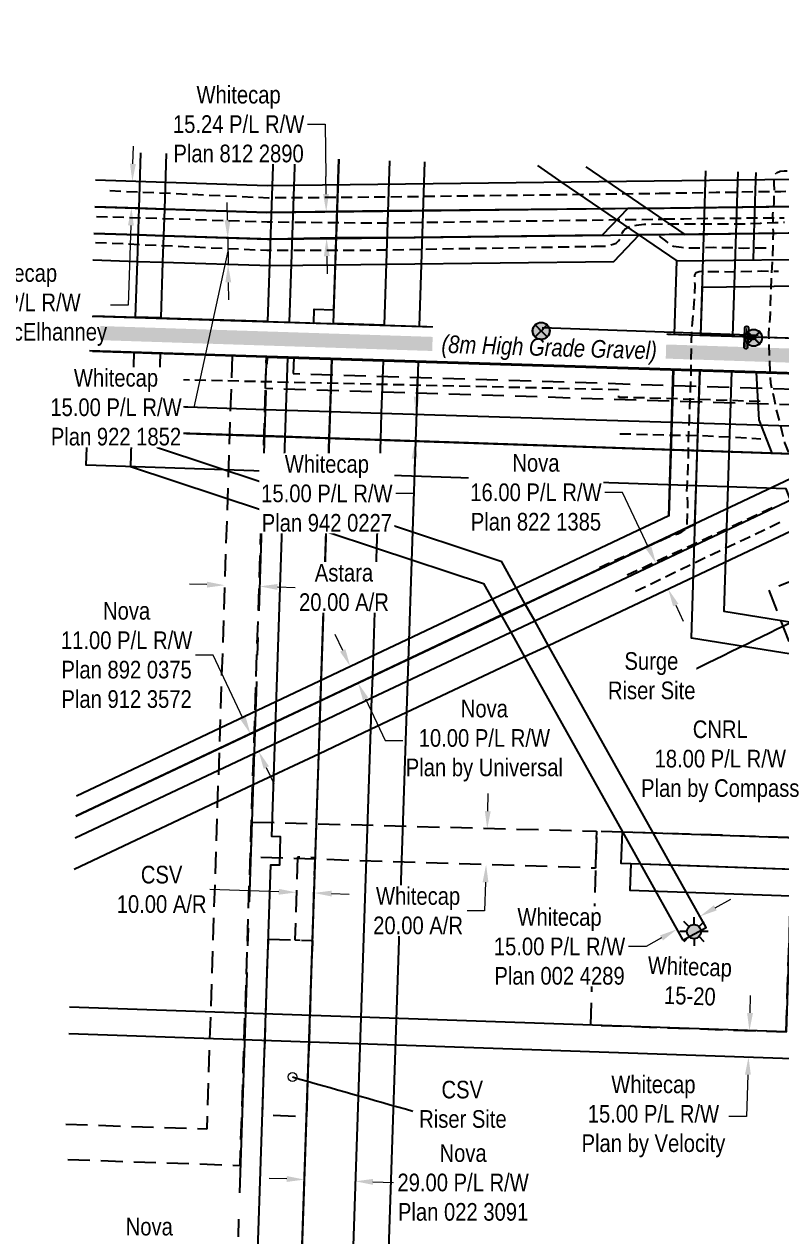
# Model space of a CAD drawing. Extents: x 348563 to 356787, y 6145683 to 6156014.
# Drawn here: x 351012 to 351441, y 6154625 to 6155312 of the extents above; entities that cross this region are included whole.
import ezdxf

# ---------------------------------------------------------------- set-up
doc = ezdxf.new("R2010")
doc.units = 0
doc.header["$LTSCALE"] = 5
doc.header["$PDMODE"] = 34
doc.header["$PDSIZE"] = 0.03
for name, pattern in [('foc-ACCESSROAD', [3.75, 2.5, -1.25]), ('foc-FLOWLINE', [3.75, 2.5, -1.25]), ('foc-QUARTERLINE', [33, 25, -3, 2, -3]), ('POWERLINE5', [7.8, 2.4, -0.6, 0.6, -0.6, 0.6, -0.6, 2.4]), ('UG_PIPE', [1.875, 1.25, -0.625])]:
    doc.linetypes.add(name, pattern=pattern)
doc.layers.get('Defpoints').update_dxf_attribs({"color": 9})
for name, color, linetype in [('AS-FENCE', 48, 'foc-FENCE'), ('AS-PIPE-UG', 44, 'UG_PIPE'), ('AS-POWER', 104, 'foc-POWER'), ('AS-POWER-EXISTING', 72, 'POWERLINE5'), ('AS-ROADS', 254, 'Continuous'), ('AS-SYMBOL', 7, 'Continuous'), ('AS-TELEPHONE', 224, 'foc-TEL'), ('C-RW', 13, 'Continuous'), ('F-AR', 190, 'foc-ACCESSROAD'), ('F-EZE', 190, 'foc-FLOWLINE'), ('F-RW', 190, 'Continuous'), ('F-WS', 190, 'foc-ACCESSROAD'), ('F-WS-S', 8, 'Continuous'), ('L-QSEC', 8, 'foc-QUARTERLINE'), ('L-SEC', 7, 'Continuous')]:
    doc.layers.add(name, color=color, linetype=linetype)
for name, color, linetype, lineweight in [('C-RW-T', 13, 'Continuous', 9), ('F-AR-T', 190, 'Continuous', 9), ('F-RW-T', 190, 'Continuous', 9), ('F-RW-T2', 190, 'Continuous', 9), ('F-WS-T', 190, 'Continuous', 9), ('T-TEXT', 48, 'Continuous', 18)]:
    doc.layers.add(name, color=color, linetype=linetype, lineweight=lineweight)
doc.styles.add('175L', font='ARIALN.TTF', dxfattribs={"height": 20})
doc.styles.add('80CG', font='ARIALN.TTF', dxfattribs={"height": 10})
doc.styles.add('80L', font='ARIALN.TTF', dxfattribs={"height": 10})
doc.styles.add('80LS', font='ARIALNI.TTF', dxfattribs={"height": 10})
doc.styles.add('foc-LtypeFont', font='ARIALN.TTF', dxfattribs={"height": 7.35})
doc.linetypes.add('foc-FENCE', pattern='A,10,-1,["X",foc-LtypeFont,S=0.2,R=0,X=-0.625,Y=-0.75],-1.24', length=12.24)
doc.linetypes.add('foc-POWER', pattern='A,6,-1,["P",foc-LtypeFont,S=0.2,R=0,X=-0.625,Y=-0.75],-1.24,4', length=12.24)
doc.linetypes.add('foc-POWER-NOLINE', pattern='A,0,-4,["P",foc-LtypeFont,S=0.2,R=0,X=-0.625,Y=-0.75],-8.24', length=12.24)
doc.linetypes.add('foc-TEL', pattern='A,2,-1,["T",foc-LtypeFont,S=0.2,R=0,X=-0.425,Y=-0.75],-1.24,8', length=12.24)
doc.linetypes.add('foc-TEL-NOLINE', pattern='A,0,-2,["T",foc-LtypeFont,S=0.2,R=0,X=-0.425,Y=-0.75],-10.24', length=12.24)
doc.dimstyles.new('Compass 5 000', dxfattribs={"dimscale": 5, "dimtxt": 9, "dimasz": 2, "dimexe": 0.2, "dimexo": 0.0625, "dimgap": 0.5, "dimtad": 0, "dimtih": 1, "dimtoh": 1, "dimzin": 0, "dimdsep": 46, "dimtxsty": '80CG', "dimcen": 0.1, "dimse1": 1, "dimse2": 1, "dimclrd": 256, "dimclrt": 256, "dimaunit": 1, "dimadec": 4, "dimazin": 0, "dimtfac": 0.06, "dimtofl": 0, "dimtmove": 0, "dimatfit": 1, "dimfxl": 0.2, "dimtolj": 1, "dimtzin": 0, "dimlwd": -1, "dimarcsym": 0})

# ---------------------------------------------------------------- blocks, each defined once
blk = doc.blocks.new('*D373')
at = {"layer": 'Defpoints', "color": 0, "transparency": 16777216}
for p in [(351199.42, 6154655.91), (351159.17, 6154319.86), (351188.06, 6154318.88)]:
    blk.add_point(p, dxfattribs=at)
at = {"layer": 'F-RW-T', "transparency": 16777216}
for p, q in [((351160.53, 6154657.22), (351150.53, 6154657.56)), ((351209.41, 6154655.57), (351221.01, 6154655.18))]:
    blk.add_line(p, q, dxfattribs=at)
for points in [[(351160.58, 6154658.88), (351160.47, 6154655.55), (351170.52, 6154656.88)], [(351209.47, 6154657.24), (351209.35, 6154653.91), (351199.42, 6154655.91)]]:
    blk.add_solid(points, dxfattribs=at)
at = {"layer": 'F-RW-T', "transparency": 16777216, "insert": (351260.55, 6154655.18), "char_height": 10, "attachment_point": 5, "style": '80CG'}
blk.add_mtext('\\A1;Nova\\P29.00 P/L R/W\\PPlan 022 3091', dxfattribs=at)
blk = doc.blocks.new('*D376')
at = {"layer": 'Defpoints', "color": 0, "transparency": 16777216}
for p in [(351175.98, 6154819.34), (351165.62, 6154808.45), (351175.61, 6154808.12)]:
    blk.add_point(p, dxfattribs=at)
at = {"layer": 'F-AR-T', "transparency": 16777216}
for p, q in [((351156, 6154820.01), (351116.84, 6154821.33)), ((351185.98, 6154819.01), (351195.97, 6154818.67))]:
    blk.add_line(p, q, dxfattribs=at)
for points in [[(351156.06, 6154821.68), (351155.94, 6154818.35), (351165.99, 6154819.68)], [(351186.03, 6154820.67), (351185.92, 6154817.34), (351175.98, 6154819.34)]]:
    blk.add_solid(points, dxfattribs=at)
at = {"layer": 'F-AR-T', "transparency": 16777216, "insert": (351089.55, 6154821.33), "char_height": 10, "attachment_point": 5, "style": '80CG'}
blk.add_mtext('\\A1;CSV\\P10.00 A/R', dxfattribs=at)
blk = doc.blocks.new('*D384')
at = {"layer": 'Defpoints', "color": 0, "transparency": 16777216}
for p in [(351354.8, 6154877.67), (351341.73, 6154870.36), (351381.78, 6154798.75)]:
    blk.add_point(p, dxfattribs=at)
at = {"layer": 'F-RW-T', "transparency": 16777216}
for p, q in [((351403.57, 6154810.94), (351412.3, 6154815.82)), ((351373.05, 6154793.87), (351364.32, 6154788.99)), ((351364.32, 6154788.99), (351354.32, 6154788.99))]:
    blk.add_line(p, q, dxfattribs=at)
for points in [[(351402.76, 6154812.39), (351404.38, 6154809.48), (351394.84, 6154806.06)], [(351372.24, 6154795.32), (351373.86, 6154792.41), (351381.78, 6154798.75)]]:
    blk.add_solid(points, dxfattribs=at)
at = {"layer": 'F-RW-T', "transparency": 16777216, "insert": (351315.24, 6154788.99), "char_height": 10, "attachment_point": 5, "style": '80CG', "bg_fill": 3, "box_fill_scale": 1.1, "bg_fill_color": 256, "bg_fill_true_color": 13158600, "bg_fill_transparency": 0}
blk.add_mtext('\\A1;Whitecap\\P15.00 P/L R/W\\PPlan 002 4289', dxfattribs=at)
blk = doc.blocks.new('*D385')
at = {"layer": 'Defpoints', "color": 0, "transparency": 16777216}
for p in [(351376.87, 6154991.56), (351328.11, 6154986.25), (351334.97, 6154971.76)]:
    blk.add_point(p, dxfattribs=at)
at = {"layer": 'F-RW-T', "transparency": 16777216}
for p, q in [((351350.94, 6155046.4), (351340.94, 6155046.4)), ((351365.74, 6155015.1), (351350.94, 6155046.4)), ((351381.14, 6154982.52), (351385.41, 6154973.48))]:
    blk.add_line(p, q, dxfattribs=at)
for points in [[(351367.25, 6155015.81), (351364.23, 6155014.39), (351370.01, 6155006.06)], [(351382.65, 6154983.24), (351379.63, 6154981.81), (351376.87, 6154991.56)]]:
    blk.add_solid(points, dxfattribs=at)
at = {"layer": 'F-RW-T', "transparency": 16777216, "insert": (351301.86, 6155046.4), "char_height": 10, "attachment_point": 5, "style": '80CG', "bg_fill": 3, "box_fill_scale": 1.1, "bg_fill_color": 256, "bg_fill_true_color": 13158600, "bg_fill_transparency": 0}
blk.add_mtext('\\A1;Nova\\P16.00 P/L R/W\\PPlan 822 1385', dxfattribs=at)
blk = doc.blocks.new('*D386')
at = {"layer": 'Defpoints', "color": 0, "transparency": 16777216}
for p in [(351357.68, 6155012.32), (351362.35, 6155002.44), (351144.65, 6154899.51)]:
    blk.add_point(p, dxfattribs=at)
at = {"layer": 'F-RW-T', "transparency": 16777216}
for p, q in [((351118.78, 6154954.21), (351108.78, 6154954.21)), ((351135.7, 6154918.43), (351118.78, 6154954.21)), ((351148.92, 6154890.47), (351153.2, 6154881.43))]:
    blk.add_line(p, q, dxfattribs=at)
for points in [[(351137.21, 6154919.14), (351134.2, 6154917.72), (351139.98, 6154909.39)], [(351150.43, 6154891.18), (351147.42, 6154889.75), (351144.65, 6154899.51)]]:
    blk.add_solid(points, dxfattribs=at)
at = {"layer": 'F-RW-T', "transparency": 16777216, "insert": (351069.7, 6154954.21), "char_height": 10, "attachment_point": 5, "style": '80CG'}
blk.add_mtext('\\A1;Nova\\P11.00 P/L R/W\\PPlan 892 0375\\PPlan 912 3572', dxfattribs=at)
blk = doc.blocks.new('*D389')
at = {"layer": 'Defpoints', "color": 0, "transparency": 16777216}
for p in [(351349.95, 6154743.84), (351349.43, 6154728.86), (351422.41, 6154726.34)]:
    blk.add_point(p, dxfattribs=at)
at = {"layer": 'F-RW-T', "transparency": 16777216}
for p, q in [((351423.27, 6154751.32), (351423.61, 6154761.31)), ((351422.06, 6154716.35), (351421.24, 6154692.69)), ((351421.24, 6154692.69), (351411.24, 6154692.69))]:
    blk.add_line(p, q, dxfattribs=at)
for points in [[(351421.6, 6154751.38), (351424.93, 6154751.26), (351422.92, 6154741.32)], [(351420.39, 6154716.4), (351423.73, 6154716.29), (351422.41, 6154726.34)]]:
    blk.add_solid(points, dxfattribs=at)
at = {"layer": 'F-RW-T', "transparency": 16777216, "insert": (351368.48, 6154692.69), "char_height": 10, "attachment_point": 5, "style": '80CG', "bg_fill": 3, "box_fill_scale": 1.1, "bg_fill_color": 256, "bg_fill_true_color": 13158600, "bg_fill_transparency": 0}
blk.add_mtext('\\A1;Whitecap\\P15.00 P/L R/W\\PPlan by Velocity', dxfattribs=at)
blk = doc.blocks.new('*D395')
at = {"layer": 'Defpoints', "color": 0, "transparency": 16777216}
for p in [(351125.27, 6154993.79), (351124.34, 6154965.64), (351144.32, 6154964.98)]:
    blk.add_point(p, dxfattribs=at)
at = {"layer": 'F-AR-T', "transparency": 16777216}
for p, q in [((351115.27, 6154994.12), (351105.28, 6154994.45)), ((351155.24, 6154992.8), (351165.23, 6154992.48))]:
    blk.add_line(p, q, dxfattribs=at)
for points in [[(351115.33, 6154995.79), (351115.22, 6154992.45), (351125.27, 6154993.79)], [(351155.29, 6154994.47), (351155.18, 6154991.14), (351145.25, 6154993.13)]]:
    blk.add_solid(points, dxfattribs=at)
at = {"layer": 'F-AR-T', "transparency": 16777216, "insert": (351192.97, 6154992.48), "char_height": 10, "attachment_point": 5, "style": '80CG', "bg_fill": 3, "box_fill_scale": 1.1, "bg_fill_color": 256, "bg_fill_true_color": 13158600, "bg_fill_transparency": 0}
blk.add_mtext('\\A1;Astara\\P20.00 A/R', dxfattribs=at)
blk = doc.blocks.new('*D398')
at = {"layer": 'Defpoints', "color": 0, "transparency": 16777216}
for p in [(351261.55, 6154978.46), (351265.97, 6154969.07), (351200.96, 6154938.41)]:
    blk.add_point(p, dxfattribs=at)
at = {"layer": 'F-RW-T', "transparency": 16777216}
for p, q in [((351192.27, 6154956.83), (351188, 6154965.88)), ((351205.23, 6154929.36), (351216.39, 6154905.7)), ((351216.39, 6154905.7), (351226.39, 6154905.7))]:
    blk.add_line(p, q, dxfattribs=at)
for points in [[(351193.78, 6154957.54), (351190.76, 6154956.12), (351196.53, 6154947.79)], [(351206.73, 6154930.07), (351203.72, 6154928.65), (351200.96, 6154938.41)]]:
    blk.add_solid(points, dxfattribs=at)
at = {"layer": 'F-RW-T', "transparency": 16777216, "insert": (351272.6, 6154905.7), "char_height": 10, "attachment_point": 5, "style": '80CG'}
blk.add_mtext('\\A1;Nova\\P10.00 P/L R/W\\PPlan by Universal', dxfattribs=at)
blk = doc.blocks.new('*D402')
at = {"layer": 'Defpoints', "color": 0, "transparency": 16777216}
for p in [(351218.42, 6154857.5), (351217.77, 6154837.14), (351273.58, 6154835.38)]:
    blk.add_point(p, dxfattribs=at)
at = {"layer": 'F-AR-T', "transparency": 16777216}
for p, q in [((351274.54, 6154865.73), (351274.85, 6154875.73)), ((351273.27, 6154825.38), (351272.76, 6154809.24)), ((351272.76, 6154809.24), (351262.76, 6154809.24))]:
    blk.add_line(p, q, dxfattribs=at)
for points in [[(351272.87, 6154865.79), (351276.2, 6154865.68), (351274.22, 6154855.74)], [(351271.6, 6154825.44), (351274.93, 6154825.33), (351273.58, 6154835.38)]]:
    blk.add_solid(points, dxfattribs=at)
at = {"layer": 'F-AR-T', "transparency": 16777216, "insert": (351235.02, 6154809.24), "char_height": 10, "attachment_point": 5, "style": '80CG', "bg_fill": 3, "box_fill_scale": 1.1, "bg_fill_color": 256, "bg_fill_true_color": 13158600, "bg_fill_transparency": 0}
blk.add_mtext('\\A1;Whitecap\\P20.00 A/R', dxfattribs=at)
blk = doc.blocks.new('GAS')
h = blk.add_hatch(color=255)
h.dxf.hatch_style = 1
edge = h.paths.add_edge_path()
edge.add_arc((0, 0), 0.9, 0, 360)
for p, q in [((0, 0.81), (0, 1.62)), ((-0.81, 0), (-1.62, 0)), ((-0.57, 0.57), (-1.14, 1.14)), ((0.57, 0.57), (1.14, 1.14)), ((1.62, 0), (0.81, 0)), ((-0.57, -0.57), (-1.14, -1.14)), ((0, -0.81), (0, -1.62)), ((1.14, -1.14), (0.57, -0.57))]:
    blk.add_line(p, q)
blk.add_circle((0, 0), 0.8)
blk = doc.blocks.new('*D439')
at = {"layer": 'Defpoints', "color": 0, "transparency": 16777216}
for p in [(351217.95, 6154610.25), (351197.42, 6154596.49), (351217.46, 6154595.81)]:
    blk.add_point(p, dxfattribs=at)
at = {"layer": 'F-RW-T', "transparency": 16777216}
for p, q in [((351187.91, 6154611.27), (351122.1, 6154613.48)), ((351227.94, 6154609.92), (351237.94, 6154609.58))]:
    blk.add_line(p, q, dxfattribs=at)
for points in [[(351187.97, 6154612.93), (351187.86, 6154609.6), (351197.91, 6154610.93)], [(351228, 6154611.58), (351227.89, 6154608.25), (351217.95, 6154610.25)]]:
    blk.add_solid(points, dxfattribs=at)
at = {"layer": 'F-RW-T', "transparency": 16777216, "insert": (351082.56, 6154613.48), "char_height": 10, "attachment_point": 5, "style": '80CG'}
blk.add_mtext('\\A1;Nova\\P20.00 P/L R/W\\PPlan 242 0237', dxfattribs=at)
blk = doc.blocks.new('*D442')
at = {"layer": 'C-RW-T', "transparency": 16777216}
for p, q in [((351507.84, 6154911.39), (351517.16, 6154915.02)), ((351463.12, 6154893.98), (351453.12, 6154893.98)), ((351472.44, 6154897.61), (351463.12, 6154893.98))]:
    blk.add_line(p, q, dxfattribs=at)
for points in [[(351507.24, 6154912.94), (351508.45, 6154909.84), (351498.52, 6154907.76)], [(351471.83, 6154899.16), (351473.04, 6154896.05), (351481.76, 6154901.23)]]:
    blk.add_solid(points, dxfattribs=at)
at = {"layer": 'Defpoints', "color": 0, "transparency": 16777216}
for p in [(351481.76, 6154901.23), (351558.36, 6154754.05), (351541.59, 6154747.52)]:
    blk.add_point(p, dxfattribs=at)
at = {"layer": 'C-RW-T', "transparency": 16777216, "insert": (351406.39, 6154893.98), "char_height": 10, "attachment_point": 5, "style": '80CG'}
blk.add_mtext('\\A1;CNRL\\P18.00 P/L R/W\\PPlan by Compass', dxfattribs=at)
blk = doc.blocks.new('*D467')
at = {"layer": 'Defpoints', "color": 0, "transparency": 16777216}
for p in [(351072.96, 6155222.65), (351123.24, 6155220.98), (351122.74, 6155206)]:
    blk.add_point(p, dxfattribs=at)
at = {"layer": 'F-RW-T2', "transparency": 16777216}
for p, q in [((351073.29, 6155232.64), (351073.62, 6155242.64)), ((351072.13, 6155197.67), (351070.64, 6155152.62)), ((351070.64, 6155152.62), (351060.64, 6155152.62))]:
    blk.add_line(p, q, dxfattribs=at)
for points in [[(351071.62, 6155232.7), (351074.96, 6155232.59), (351072.96, 6155222.65)], [(351070.47, 6155197.73), (351073.8, 6155197.62), (351072.46, 6155207.67)]]:
    blk.add_solid(points, dxfattribs=at)
at = {"layer": 'F-RW-T2', "transparency": 16777216, "insert": (351006.41, 6155152.62), "char_height": 10, "attachment_point": 5, "style": '80CG'}
blk.add_mtext('\\A1;Whitecap\\P15.00 P/L R/W\\PPlan by McElhanney', dxfattribs=at)
blk = doc.blocks.new('*D468')
at = {"layer": 'Defpoints', "color": 0, "transparency": 16777216}
for p in [(351111.57, 6155190.5), (351111.76, 6155175.28), (351127.24, 6155175.47)]:
    blk.add_point(p, dxfattribs=at)
at = {"layer": 'F-RW-T', "transparency": 16777216}
for p, q in [((351126.93, 6155200.69), (351126.81, 6155210.69)), ((351127.05, 6155190.69), (351127.24, 6155175.47)), ((351127.15, 6155183.08), (351107.77, 6155094.62)), ((351127.37, 6155165.47), (351127.49, 6155155.48)), ((351107.77, 6155094.62), (351102.77, 6155094.62))]:
    blk.add_line(p, q, dxfattribs=at)
for points in [[(351128.6, 6155200.71), (351125.26, 6155200.67), (351127.05, 6155190.69)], [(351129.03, 6155165.5), (351125.7, 6155165.45), (351127.24, 6155175.47)]]:
    blk.add_solid(points, dxfattribs=at)
at = {"layer": 'F-RW-T', "transparency": 16777216, "insert": (351063.68, 6155094.62), "char_height": 10, "attachment_point": 5, "style": '80CG', "bg_fill": 3, "box_fill_scale": 1.1, "bg_fill_color": 256, "bg_fill_true_color": 13158600, "bg_fill_transparency": 0}
blk.add_mtext('\\A1;Whitecap\\P15.00 P/L R/W\\PPlan 922 1852', dxfattribs=at)
blk = doc.blocks.new('*D471')
at = {"layer": 'Defpoints', "color": 0, "transparency": 16777216}
for p in [(351182.4, 6155205.52), (351182.92, 6155205.53), (351182.59, 6155190.31)]:
    blk.add_point(p, dxfattribs=at)
at = {"layer": 'F-RW-T2', "transparency": 16777216}
for p, q in [((351172.31, 6155255.12), (351182.31, 6155255.12)), ((351182.31, 6155255.12), (351182.67, 6155225.52)), ((351182.8, 6155215.53), (351182.67, 6155225.52)), ((351183.23, 6155180.32), (351183.36, 6155170.32))]:
    blk.add_line(p, q, dxfattribs=at)
for points in [[(351184.46, 6155215.55), (351181.13, 6155215.5), (351182.92, 6155205.53)], [(351184.9, 6155180.34), (351181.57, 6155180.3), (351183.11, 6155190.32)]]:
    blk.add_solid(points, dxfattribs=at)
at = {"layer": 'F-RW-T2', "transparency": 16777216, "insert": (351133.22, 6155255.12), "char_height": 10, "attachment_point": 5, "style": '80CG', "bg_fill": 3, "box_fill_scale": 1.1, "bg_fill_color": 256, "bg_fill_true_color": 13158600, "bg_fill_transparency": 0}
blk.add_mtext('\\A1;Whitecap\\P15.24 P/L R/W\\PPlan 812 2890', dxfattribs=at)
blk = doc.blocks.new('POWERPOLE')
h = blk.add_hatch(color=255)
edge = h.paths.add_edge_path()
edge.add_arc((0, 0), 0.96, 0, 360)
at = {"linetype": 'Continuous'}
for p, q in [((0.68, -0.68), (-0.68, 0.68)), ((-0.68, -0.68), (0.68, 0.68))]:
    blk.add_line(p, q, dxfattribs=at)
blk.add_circle((0, 0), 0.96, dxfattribs=at)
blk = doc.blocks.new('*D475')
at = {"layer": 'Defpoints', "color": 0, "transparency": 16777216}
for p in [(351227.9, 6155090.83), (351227.39, 6155075.76), (351233.37, 6155075.56)]:
    blk.add_point(p, dxfattribs=at)
at = {"layer": 'F-RW-T', "transparency": 16777216}
for p, q in [((351234.22, 6155100.62), (351234.56, 6155110.62)), ((351233.03, 6155065.56), (351232.36, 6155045.79)), ((351232.36, 6155045.79), (351222.36, 6155045.79))]:
    blk.add_line(p, q, dxfattribs=at)
for points in [[(351232.55, 6155100.68), (351235.88, 6155100.57), (351233.88, 6155090.63)], [(351231.37, 6155065.62), (351234.7, 6155065.51), (351233.37, 6155075.56)]]:
    blk.add_solid(points, dxfattribs=at)
at = {"layer": 'F-RW-T', "transparency": 16777216, "insert": (351183.28, 6155045.79), "char_height": 10, "attachment_point": 5, "style": '80CG', "bg_fill": 3, "box_fill_scale": 1.1, "bg_fill_color": 256, "bg_fill_true_color": 13158600, "bg_fill_transparency": 0}
blk.add_mtext('\\A1;Whitecap\\P15.00 P/L R/W\\PPlan 942 0227', dxfattribs=at)
blk = doc.blocks.new('*U476')
h = blk.add_hatch(color=255)
h.dxf.hatch_style = 1
edge = h.paths.add_edge_path()
edge.add_arc((0.05, 1.1), 0.2, -2.5854, 177.4146, ccw=False)
edge.add_line((0.25, 1.09), (0.19, -0.21))
edge.add_line((0.19, -0.21), (0.15, -1.11))
edge.add_arc((-0.05, -1.1), 0.2, 177.4146, 357.4146, ccw=False)
edge.add_line((-0.25, -1.09), (-0.15, 1.11))
h = blk.add_hatch(color=255)
h.dxf.hatch_style = 1
edge = h.paths.add_edge_path()
edge.add_arc((0.85, -0.04), 0.2, -92.5854, 87.4146, ccw=False)
edge.add_line((0.84, -0.24), (0.19, -0.21))
edge.add_line((0.19, -0.21), (0.21, 0.19))
edge.add_line((0.21, 0.19), (0.86, 0.16))
at = {"color": 255}
blk.add_lwpolyline([(-0.15, 1.11, -1), (0.25, 1.09), (0.19, -0.21), (0.15, -1.11, -1), (-0.25, -1.09)], format="xyb", close=True, dxfattribs=at)
at = {"color": 72, "const_width": 0.1, "flags": 128}
for points in [[(0.05, 1.1), (-0.05, -1.1)], [(0.85, -0.04), (0, 0)]]:
    blk.add_lwpolyline(points, dxfattribs=at)
at = {"color": 255, "flags": 128}
blk.add_lwpolyline([(0.86, 0.16, -1), (0.84, -0.24), (0.19, -0.21), (0.21, 0.19)], format="xyb", close=True, dxfattribs=at)

msp = doc.modelspace()

# ---------------------------------------------------------------- linework, layer by layer
at = {"layer": 'AS-FENCE', "flags": 128}
msp.add_lwpolyline([(351427.827, 6155135.366), (351305.387, 6155139.707)], dxfattribs=at)
at = {"layer": 'AS-PIPE-UG', "flags": 128}
for points in [[(351480.119, 6154982.649), (351476.361, 6154994.594), (351470.941, 6155006.758), (351464.111, 6155031.18), (351458.369, 6155044.891), (351453.353, 6155053.03), (351451.107, 6155058.17), (351448.682, 6155062.489), (351447.068, 6155065.377), (351445.114, 6155069.442), (351443.613, 6155073.097), (351443.069, 6155074.595), (351442.426, 6155076.97), (351441.982, 6155078.485), (351441.468, 6155080.746), (351440.968, 6155083.126), (351439.963, 6155087.062), (351438.606, 6155091.872), (351436.985, 6155100.091), (351435.001, 6155108.388), (351433.938, 6155136.065), (351434.83, 6155147.773), (351435.122, 6155160.128), (351436.129, 6155179.764), (351436.49, 6155194.183), (351436.242, 6155203.895), (351436.897, 6155210.548), (351437.141, 6155217.063), (351436.993, 6155221.637), (351436.97, 6155224.497), (351437.375, 6155226.297), (351438.137, 6155227.434)], [(351438.2, 6155227.529), (351438.233, 6155227.578), (351440.269, 6155228.422), (351442.555, 6155228.638), (351446.781, 6155228.683), (351460.793, 6155227.65), (351465.521, 6155227.238)], [(351060.256, 6155217.469), (351149.915, 6155213.469), (351190.037, 6155213.726), (351211.059, 6155213.909), (351371.753, 6155215.949)], [(351371.753, 6155215.949), (351383.368, 6155216.189), (351403.985, 6155216.528), (351415.84, 6155216.69), (351428.149, 6155217.056), (351440.676, 6155217.035), (351445.083, 6155217.147)], [(351052.571, 6155202.867), (351149.504, 6155199.824), (351209.203, 6155199.133), (351374.408, 6155201.358)], [(351374.407, 6155201.425), (351385.815, 6155201.526), (351400.774, 6155201.862), (351414.306, 6155201.908), (351429.493, 6155202.016), (351442.546, 6155202.076)], [(351335.084, 6155185.905), (351341.365, 6155185.899), (351343.134, 6155186.314), (351345.634, 6155187.045), (351347.342, 6155187.776), (351348.622, 6155188.934), (351349.415, 6155190.092), (351350.025, 6155191.555), (351350.391, 6155192.591), (351350.94, 6155193.688), (351351.428, 6155194.602), (351352.525, 6155195.76), (351354.477, 6155196.918), (351355.209, 6155197.223), (351358.807, 6155197.893), (351363.075, 6155198.381), (351374.47, 6155198.665), (351382.081, 6155198.618), (351389.289, 6155198.596), (351401.74, 6155198.63), (351413.887, 6155198.641), (351421.524, 6155198.678), (351429.134, 6155199.101), (351437.349, 6155199.328), (351442.76, 6155199.629)], [(351052.064, 6155188.125), (351149.268, 6155183.646), (351206.676, 6155183.755), (351335.084, 6155185.905)], [(351371.73, 6155191.666), (351375.337, 6155188.949), (351377.761, 6155187.134), (351379.918, 6155185.932), (351384.332, 6155185.348), (351391.104, 6155184.989), (351402.37, 6155185.33), (351410.986, 6155185.229), (351419.289, 6155184.927), (351427.894, 6155184.969), (351435.378, 6155185.092)], [(351337.957, 6155003.852), (351351.867, 6155010.285), (351363.768, 6155015.325), (351373.845, 6155019.632), (351378.333, 6155021.761), (351380.289, 6155022.341), (351382.257, 6155022.954), (351384.555, 6155024.018), (351386.564, 6155025.419), (351387.34, 6155026.447), (351387.538, 6155027.293), (351387.7, 6155028.446), (351388.086, 6155040.33), (351387.457, 6155046.376), (351387.835, 6155052.592), (351388.269, 6155061.741), (351388.349, 6155074.423), (351388.866, 6155087.452), (351389.751, 6155109.696), (351390.27, 6155137.291), (351391.429, 6155150.819), (351392.165, 6155164.205), (351391.839, 6155167.965), (351391.94, 6155169.633), (351392.777, 6155171.005), (351394.471, 6155171.683), (351395.804, 6155171.756), (351399.019, 6155171.595), (351402.008, 6155171.614), (351406.939, 6155171.62), (351415.039, 6155171.517), (351429.551, 6155171.952), (351439.398, 6155171.724)], [(351428.985, 6155097.909), (351403.733, 6155098.724), (351375.154, 6155099.614), (351357.591, 6155100.089), (351348.781, 6155100.215), (351348.766, 6155104.556), (351049.827, 6155111.303)], [(351349.419, 6155079.692), (351367.713, 6155079.187), (351378.007, 6155078.814), (351393.395, 6155078.711), (351413.978, 6155077.716), (351429.48, 6155076.853)], [(351353.647, 6154999.665), (351363.609, 6155004.189), (351373.839, 6155009.133), (351386.743, 6155014.961), (351404.589, 6155023.3), (351424.114, 6155032.389), (351436.878, 6155038.439)], [(351440.222, 6155029.253), (351422.666, 6155020.92), (351402.011, 6155011.257), (351382.076, 6155001.689), (351367.164, 6154994.424), (351356.805, 6154989.563)]]:
    msp.add_lwpolyline(points, dxfattribs=at)
at = {"layer": 'AS-POWER', "linetype": 'foc-POWER-NOLINE', "flags": 128}
msp.add_lwpolyline([(351050.251, 6155146.34), (351956.945, 6155118.005)], dxfattribs=at)
at = {"layer": 'AS-ROADS', "const_width": 7.998, "flags": 128}
msp.add_lwpolyline([(351054.665, 6155136.709), (351968.425, 6155106.928), (352907.737, 6155074.083)], dxfattribs=at)
at = {"layer": 'C-RW', "flags": 128}
for points in [[(351302.689, 6155231.761), (351316.491, 6155222.05)], [(351330.151, 6155230.884), (351386.216, 6155192.68), (351464.09, 6155193.701)], [(351416.261, 6155228.133), (351413.348, 6155134.981), (351395.366, 6155135.542), (351398.28, 6155228.707)], [(351316.491, 6155222.05), (351381.683, 6155177.627)]]:
    msp.add_lwpolyline(points, dxfattribs=at)
at = {"layer": 'F-AR', "flags": 128}
for points in [[(351148.964, 6155123.139), (351133.899, 6154664.768), (351034.549, 6154668.121)], [(351129.542, 6155123.75), (351115.118, 6154685.403), (351035.206, 6154688.1)], [(351140.861, 6154859.56), (351336.24, 6154854.368), (351335.592, 6154833.422), (351140.202, 6154839.589), (351140.861, 6154859.56)]]:
    msp.add_lwpolyline(points, dxfattribs=at)
msp.add_lwpolyline([(351166.666, 6154839.616), (351165.087, 6154792.728), (351175.076, 6154792.391), (351176.655, 6154839.28)], close=True, dxfattribs=at)
at = {"layer": 'F-EZE', "flags": 128}
for points in [[(351943.066, 6154693.494), (351935.524, 6154693.729), (351922.913, 6154309.118), (351930.455, 6154308.872), (351929.948, 6154293.433), (351912.321, 6154294.004), (351938.359, 6155080.634), (351148.378, 6155105.307), (351148.964, 6155123.139)], [(351164.507, 6155122.655), (351164.216, 6155113.812), (351466.517, 6155104.37), (351466.808, 6155113.206)]]:
    msp.add_lwpolyline(points, dxfattribs=at)
at = {"layer": 'F-RW', "flags": 128}
for points in [[(351077.621, 6155238.951), (351076.616, 6155207.524), (351075.613, 6155177.34), (351074.621, 6155145.985), (351089.223, 6155145.526), (351090.233, 6155176.87), (351091.287, 6155207.049), (351092.376, 6155238.48)], [(351165.018, 6155236.159), (351161.875, 6155142.853), (351175.861, 6155142.417), (351176.126, 6155150.292), (351187.146, 6155149.948), (351190.02, 6155235.36)], [(351238.729, 6155233.804), (351235.577, 6155140.699)], [(351051.628, 6155208.356), (351149.321, 6155205.118), (351478.575, 6155208.884), (351539.214, 6155207.121), (351539.679, 6155222.132), (351478.777, 6155224.196), (351149.477, 6155220.114), (351052.125, 6155223.34)], [(351426.6, 6155227.802), (351426.458, 6155223.428), (351425.467, 6155193.198), (351424.984, 6155178.195)], [(351359.878, 6155207.336), (351478.575, 6155208.884), (351539.214, 6155207.121)], [(351445.968, 6155208.459), (351364.617, 6155207.398), (351353.984, 6155207.279), (351339.476, 6155192.269), (351217.569, 6155190.741), (351188.519, 6155190.74), (351151.823, 6155189.904), (351090.752, 6155191.842), (351076.098, 6155192.433), (351051.188, 6155193.162), (351051.116, 6155193.164)], [(351359.878, 6155207.336), (351359.878, 6155207.336), (351218.029, 6155205.965), (351189.019, 6155205.602), (351152.33, 6155205.144), (351149.321, 6155205.118), (351091.287, 6155207.049), (351076.616, 6155207.524), (351051.701, 6155208.353), (351051.628, 6155208.356)], [(351050.61, 6155178.171), (351050.682, 6155178.169), (351075.613, 6155177.34), (351090.233, 6155176.87), (351151.326, 6155174.935), (351188.002, 6155175.384), (351217.024, 6155175.74), (351346.074, 6155177.318), (351360.671, 6155192.518), (351478.458, 6155193.979)], [(351051.116, 6155193.164), (351051.188, 6155193.162), (351076.115, 6155192.432), (351090.756, 6155191.842), (351149.555, 6155189.904), (351151.824, 6155189.904), (351188.507, 6155190.388), (351217.485, 6155190.74), (351360.074, 6155192.345)], [(351360.074, 6155192.345), (351478.455, 6155193.889)], [(351380.382, 6155136.01), (351381.683, 6155177.627)], [(351381.683, 6155177.627), (351477.983, 6155178.89)], [(351395.366, 6155135.542), (351396.22, 6155162.824), (351477.511, 6155163.89)], [(351130.781, 6154219.348), (351134.163, 6154319.808), (351151.522, 6154835.371), (351156.517, 6154835.203), (351157.055, 6154851.185), (351152.06, 6154851.354), (351161.198, 6155122.758), (351186.173, 6155121.979), (351159.137, 6154318.967), (351155.755, 6154218.547)], [(351155.755, 6154218.547), (351159.137, 6154318.967), (351178.635, 6154898.046), (351179.239, 6154916.005), (351179.654, 6154928.325), (351182.885, 6155024.318), (351183.41, 6155039.877), (351184.666, 6155077.208), (351185.171, 6155092.193), (351186.173, 6155121.979)], [(351215.143, 6155121.071), (351214.118, 6155091.252), (351213.608, 6155076.228), (351212.047, 6155030.386), (351211.516, 6155014.81), (351209.071, 6154942.274), (351208.661, 6154929.912), (351208.055, 6154911.923), (351188.316, 6154326.479), (351188.031, 6154318.022), (351184.65, 6154217.621)], [(351235.124, 6155120.434), (351216.474, 6154566.493), (351224.584, 6154517.588), (351231.524, 6154499.105), (351241.167, 6154483.648), (351264.665, 6154458.457), (351278.819, 6154435.506), (351288.519, 6154409.977), (351292.6, 6154383.41), (351290.041, 6154300.044), (351235.759, 6154250.211), (351234.548, 6154216.022)], [(351040.555, 6154850.644), (351142.155, 6154898.509), (351179.239, 6154916.005), (351208.661, 6154929.912), (351287.607, 6154967.139), (351301.195, 6154973.526), (351464.695, 6155050.835), (351466.81, 6155051.822), (351474.848, 6155060.193), (351477.821, 6155067.254), (351479.152, 6155070.439), (351479.715, 6155082.88), (351480.198, 6155094.939), (351480.721, 6155112.772)], [(351040.555, 6154850.644), (351142.155, 6154898.509), (351179.239, 6154916.005), (351208.661, 6154929.912), (351287.607, 6154967.139), (351301.195, 6154973.526), (351464.695, 6155050.835), (351466.81, 6155051.822), (351474.848, 6155060.193), (351477.821, 6155067.254), (351479.152, 6155070.439), (351479.715, 6155082.88), (351480.198, 6155094.939), (351480.721, 6155112.772)], [(351040.959, 6154862.936), (351391.911, 6155028.479), (351394.968, 6155115.452)], [(351469.867, 6155113.051), (351469.21, 6155095.271), (351468.949, 6155089.48), (351468.737, 6155083.238), (351468.431, 6155073.287), (351466.055, 6155067.696), (351465.278, 6155065.824), (351460.57, 6155061.092), (351460.186, 6155060.7), (351295.814, 6154983.129), (351282.205, 6154976.758), (351209.071, 6154942.274), (351179.654, 6154928.325), (351142.575, 6154910.813), (351040.959, 6154862.935)], [(351379.85, 6155115.888), (351377.167, 6155033.217), (351041.328, 6154874.151)], [(351377.15, 6155032.672), (351379.753, 6155115.91)], [(351392.135, 6155032.203), (351394.738, 6155115.442)], [(351435.878, 6155068.696), (351428.528, 6155087.576), (351426.963, 6155114.452)], [(351496.736, 6155112.271), (351495.831, 6155082.653), (351495.075, 6155067.046), (351488.355, 6155050.917), (351485.388, 6155047.806), (351476.29, 6155038.624), (351470.57, 6155035.858), (351309.044, 6154959.505), (351295.435, 6154953.139), (351208.055, 6154911.923), (351178.635, 6154898.046), (351141.551, 6154880.555), (351039.964, 6154832.691)], [(351048.653, 6155096.753), (351072.996, 6155095.909), (351087.986, 6155095.395), (351148.545, 6155093.319), (351185.171, 6155092.193), (351214.118, 6155091.252), (351451.935, 6155083.994)], [(351694.758, 6154403.647), (351443.767, 6155048.43), (351046.757, 6155061.758), (351047.428, 6155081.737), (351457.612, 6155067.966), (351486.488, 6154993.787)], [(351457.953, 6155067.955), (351213.608, 6155076.228), (351184.666, 6155077.208), (351148.039, 6155078.448), (351087.488, 6155080.433), (351072.498, 6155080.914), (351048.158, 6155081.713)], [(351036.903, 6154739.66), (351458.183, 6154725.104), (351461.291, 6154817.242), (351498.894, 6154815.959), (351651.163, 6154868.359), (351706.834, 6154866.446), (351940.847, 6154858.408), (351941.338, 6154873.393), (351707.348, 6154881.43), (351648.906, 6154883.437), (351496.636, 6154831.037), (351446.813, 6154832.737), (351355.592, 6154835.848), (351355.081, 6154820.864), (351446.308, 6154817.753), (351443.705, 6154740.605), (351037.396, 6154754.645)]]:
    msp.add_lwpolyline(points, dxfattribs=at)
at = {"layer": 'F-RW'}
msp.add_lwpolyline([(351190.02, 6155235.36), (351186.889, 6155142.336), (351215.966, 6155141.424), (351218.989, 6155234.435)], dxfattribs=at)
at = {"layer": 'F-RW', "flags": 128}
for points in [[(351385.23, 6154792.542), (351398.301, 6154799.844), (351378.612, 6154835.064), (351368.35, 6154853.418), (351309.044, 6154959.505), (351301.195, 6154973.526), (351295.814, 6154983.129), (351282.417, 6155007.064), (351212.047, 6155030.386), (351183.41, 6155039.877), (351147.174, 6155051.887), (351087.207, 6155071.756), (351087.488, 6155080.433), (351087.986, 6155095.395), (351088.868, 6155125.017), (351073.875, 6155125.486), (351072.996, 6155095.909), (351072.498, 6155080.914), (351071.83, 6155061.13), (351146.681, 6155036.328), (351182.885, 6155024.318), (351211.516, 6155014.81), (351272.199, 6154994.689), (351282.205, 6154976.758), (351287.607, 6154967.139), (351295.435, 6154953.139), (351350.871, 6154854.014), (351361.13, 6154835.66)], [(351350.871, 6154854.014), (351368.35, 6154853.418), (351493.929, 6154849.14), (351537.621, 6154864.175), (351554.743, 6154870.066), (351575.98, 6154877.373), (351591.142, 6154882.59), (351766.279, 6154942.852), (351772.149, 6154925.849), (351597.712, 6154865.753), (351582.55, 6154860.529), (351561.299, 6154853.208), (351544.188, 6154847.311), (351496.636, 6154831.037), (351378.612, 6154835.064), (351361.13, 6154835.66), (351350.238, 6154836.031)]]:
    msp.add_lwpolyline(points, close=True, dxfattribs=at)
at = {"layer": 'F-WS', "flags": 128}
for points in [[(351451.955, 6154944.485), (351498.526, 6154962.61), (351480.401, 6155009.181), (351433.83, 6154991.056)], [(351150.103, 6154793.232), (351175.076, 6154792.391), (351171.713, 6154692.498), (351146.739, 6154693.339)]]:
    msp.add_lwpolyline(points, close=True, dxfattribs=at)
msp.add_lwpolyline([(351443.705, 6154740.605), (351447.42, 6154850.725), (351336.24, 6154854.368), (351332.839, 6154744.436), (351443.705, 6154740.605)], dxfattribs=at)
at = {"layer": 'L-QSEC'}
for p, q in [((351152.775, 6155236.55), (351149.591, 6155143.236)), ((351123.081, 6154319.561), (351149.523, 6155123.126))]:
    msp.add_line(p, q, dxfattribs=at)
at = {"layer": 'L-SEC'}
for p, q in [((351149.576, 6155143.216), (351957.074, 6155118.045)), ((351148.948, 6155123.116), (351956.413, 6155097.941))]:
    msp.add_line(p, q, dxfattribs=at)
at = {"layer": 'L-SEC', "flags": 128}
for points in [[(351149.576, 6155143.216), (351050.958, 6155146.295)], [(351148.948, 6155123.116), (351050.33, 6155126.195)]]:
    msp.add_lwpolyline(points, dxfattribs=at)

# ---------------------------------------------------------------- block references
at = {"layer": 'AS-POWER-EXISTING', "color": 2, "xscale": 4.998716849999971, "yscale": 4.998716849999971, "zscale": 4.998716849999971}
msp.add_blockref('POWERPOLE', (351425.282, 6155134.036), dxfattribs=at)
at = {"layer": 'AS-POWER-EXISTING', "xscale": 4.998716849999971, "yscale": 4.998716849999971, "zscale": 4.998716849999971}
msp.add_blockref('POWERPOLE', (351425.351, 6155134.034), dxfattribs=at)
at = {"layer": 'AS-SYMBOL', "xscale": 4.997406936286141, "yscale": 4.997406936286141, "zscale": 4.997406936286141}
msp.add_blockref('*U476', (351421.1, 6155134.225), dxfattribs=at)

# ---------------------------------------------------------------- dimensions: what is measured, and where the dimension line sits
at = {"layer": 'F-AR-T', "color": 2}
dim = msp.add_linear_dim(base=(351175.984, 6154819.342), p1=(351165.616, 6154808.454), p2=(351175.606, 6154808.118), angle=358.071468, text='CSV\\P10.00 A/R', dimstyle='Compass 5 000', dxfattribs=at)
dim.commit()
dim.dimension.update_dxf_attribs({"geometry": '*D376', "text_midpoint": (351089.554, 6154821.334), "dimtype": 161})
at = {"layer": 'F-RW-T', "color": 2}
dim = msp.add_linear_dim(base=(351199.415, 6154655.909), p1=(351159.167, 6154319.858), p2=(351188.06, 6154318.884), angle=358.070325, text='Nova\\P29.00 P/L R/W\\PPlan 022 3091', dimstyle='Compass 5 000', dxfattribs=at)
dim.commit()
dim.dimension.update_dxf_attribs({"geometry": '*D373', "text_midpoint": (351260.548, 6154655.181), "dimtype": 161})
at = {"layer": 'F-RW-T'}
dim = msp.add_linear_dim(base=(351217.947, 6154610.255), p1=(351197.42, 6154596.487), p2=(351217.461, 6154595.812), angle=358.071637, text='Nova\\P20.00 P/L R/W\\PPlan 242 0237', dimstyle='Compass 5 000', dxfattribs=at)
dim.commit()
dim.dimension.update_dxf_attribs({"geometry": '*D439', "text_midpoint": (351082.558, 6154613.482), "dimtype": 161})
at = {"layer": 'F-RW-T2'}
dim = msp.add_linear_dim(base=(351072.959, 6155222.649), p1=(351122.743, 6155206.002), p2=(351123.24, 6155220.983), angle=88.101967, text='Whitecap\\P15.00 P/L R/W\\PPlan by McElhanney', dimstyle='Compass 5 000', dxfattribs=at)
dim.commit()
dim.dimension.update_dxf_attribs({"geometry": '*D467', "text_midpoint": (351006.409, 6155152.619), "dimtype": 161})

# ---------------------------------------------------------------- leaders
at = {"layer": 'F-WS-T', "color": 2, "path_type": 1}
msp.add_leader([(351460.65, 6154979.555), (351390.484, 6154945.283)], dimstyle='Compass 5 000', override={"dimasz": 1, "dimldrblk": 'DotBlank'}, dxfattribs=at)

# ---------------------------------------------------------------- next in the draw order: texts
at = {"layer": 'F-WS-T', "insert": (351235.131, 6154712.898), "char_height": 9.9948, "attachment_point": 1, "style": '175L', "bg_fill": 3, "box_fill_scale": 1.15, "bg_fill_color": 256, "bg_fill_true_color": 256, "bg_fill_transparency": 0}
msp.add_mtext_dynamic_manual_height_columns('\\pi13.167;CSV\\P\\pi0.4961;Riser Site', width=49.24131, gutter_width=99.974, heights=[0], dxfattribs=at)
at = {"layer": 'T-TEXT', "insert": (351309.538, 6155133.66), "char_height": 9.9948, "width": 122.52369, "attachment_point": 2, "rotation": 358.208674, "style": '80LS', "bg_fill": 2}
msp.add_mtext('(8m High Grade Gravel)', dxfattribs=at)

# ---------------------------------------------------------------- next in the draw order: dimensions: what is measured, and where the dimension line sits
at = {"layer": 'F-AR-T'}
for base, p1, p2, angle, text, picture, middle in [((351125.266, 6154993.791), (351144.319, 6154964.985), (351124.34, 6154965.642), 178.11537, 'Astara\\P20.00 A/R', '*D395', (351192.97, 6154992.476)), ((351273.581, 6154835.38), (351218.417, 6154857.499), (351217.774, 6154837.141), 268.192174, 'Whitecap\\P20.00 A/R', '*D402', (351235.021, 6154809.242))]:
    dim = msp.add_linear_dim(base=base, p1=p1, p2=p2, angle=angle, text=text, dimstyle='Compass 5 000', override={"dimtfill": 1}, dxfattribs=at)
    dim.commit()
    dim.dimension.update_dxf_attribs({"geometry": picture, "text_midpoint": middle, "dimtype": 161})
at = {"layer": 'F-RW-T', "color": 2}
dim = msp.add_linear_dim(base=(351376.865, 6154991.564), p1=(351328.113, 6154986.254), p2=(351334.965, 6154971.758), angle=295.300045, text='Nova\\P16.00 P/L R/W\\PPlan 822 1385', dimstyle='Compass 5 000', override={"dimtfill": 1}, dxfattribs=at)
dim.commit()
dim.dimension.update_dxf_attribs({"geometry": '*D385', "text_midpoint": (351301.858, 6155046.402), "dimtype": 161})

# ---------------------------------------------------------------- next in the draw order: block references
at = {"layer": 'AS-POWER-EXISTING', "color": 2, "xscale": 4.998716849999971, "yscale": 4.998716849999971, "zscale": 4.998716849999971}
msp.add_blockref('POWERPOLE', (351304.77, 6155137.928), dxfattribs=at)
at = {"layer": 'AS-POWER-EXISTING', "xscale": 4.998716849999971, "yscale": 4.998716849999971, "zscale": 4.998716849999971}
msp.add_blockref('POWERPOLE', (351304.87, 6155137.925), dxfattribs=at)

# ---------------------------------------------------------------- next in the draw order: dimensions: what is measured, and where the dimension line sits
at = {"layer": 'F-RW-T', "color": 2}
dim = msp.add_linear_dim(base=(351381.778, 6154798.749), p1=(351354.795, 6154877.666), p2=(351341.73, 6154870.359), angle=209.216016, text='Whitecap\\P15.00 P/L R/W\\PPlan 002 4289', dimstyle='Compass 5 000', override={"dimtfill": 1}, dxfattribs=at)
dim.commit()
dim.dimension.update_dxf_attribs({"geometry": '*D384', "text_midpoint": (351315.236, 6154788.987), "dimtype": 161})

# ---------------------------------------------------------------- next in the draw order: leaders
at = {"layer": 'F-WS-T', "color": 2, "path_type": 1}
msp.add_leader([(351163.761, 6154715.052), (351232.059, 6154695.715)], dimstyle='Compass 5 000', override={"dimasz": 1, "dimgap": 0.5, "dimtad": 0, "dimldrblk": 'DotBlank'}, dxfattribs=at)

# ---------------------------------------------------------------- next in the draw order: block references
at = {"layer": 'F-WS-S', "color": 3, "xscale": 4.998703299999981, "yscale": 4.998703299999981, "zscale": 4.998703299999981}
msp.add_blockref('GAS', (351391.498, 6154797.44), dxfattribs=at)

# ---------------------------------------------------------------- next in the draw order: dimensions: what is measured, and where the dimension line sits
at = {"layer": 'F-RW-T', "color": 2}
for base, p1, p2, angle, text, picture, middle in [((351144.65, 6154899.506), (351357.68, 6155012.325), (351362.353, 6155002.444), 295.306465, 'Nova\\P11.00 P/L R/W\\PPlan 892 0375\\PPlan 912 3572', '*D386', (351069.698, 6154954.211)), ((351200.96, 6154938.408), (351261.547, 6154978.455), (351265.972, 6154969.074), 295.253187, 'Nova\\P10.00 P/L R/W\\PPlan by Universal', '*D398', (351272.602, 6154905.701))]:
    dim = msp.add_linear_dim(base=base, p1=p1, p2=p2, angle=angle, text=text, dimstyle='Compass 5 000', dxfattribs=at)
    dim.commit()
    dim.dimension.update_dxf_attribs({"geometry": picture, "text_midpoint": middle, "dimtype": 161})
dim = msp.add_linear_dim(base=(351422.405, 6154726.34), p1=(351349.95, 6154743.845), p2=(351349.432, 6154728.861), angle=268.021045, text='Whitecap\\P15.00 P/L R/W\\PPlan by Velocity', dimstyle='Compass 5 000', override={"dimtfill": 1}, dxfattribs=at)
dim.commit()
dim.dimension.update_dxf_attribs({"geometry": '*D389', "text_midpoint": (351368.477, 6154692.688), "dimtype": 161})

# ---------------------------------------------------------------- next in the draw order: texts
at = {"layer": 'F-WS-T', "insert": (351341.874, 6154955.836), "char_height": 9.99496, "attachment_point": 1, "style": '80L', "bg_fill": 3, "box_fill_scale": 1.1, "bg_fill_color": 256, "bg_fill_transparency": 0}
msp.add_mtext_dynamic_manual_height_columns('\\pi10.18;Surge\\P\\pi0.82274;Riser Site', width=49.89536, gutter_width=50, heights=[0], dxfattribs=at)
at = {"layer": 'F-WS-T', "insert": (351365.344, 6154783.482), "char_height": 9.99496, "attachment_point": 1, "rotation": 358.021045, "style": '80L'}
msp.add_mtext_dynamic_manual_height_columns('\\pi0.13452;Whitecap\\P\\pi9.942;15-20', width=47.37352, gutter_width=50, heights=[0], dxfattribs=at)

# ---------------------------------------------------------------- next in the draw order: dimensions: what is measured, and where the dimension line sits
at = {"layer": 'F-RW-T'}
dim = msp.add_linear_dim(base=(351127.242, 6155175.474), p1=(351111.571, 6155190.499), p2=(351111.758, 6155175.283), angle=270.706735, text='Whitecap\\P15.00 P/L R/W\\PPlan 922 1852', dimstyle='Compass 5 000', override={"dimtmove": 1, "dimtfill": 1}, dxfattribs=at)
dim.commit()
dim.dimension.update_dxf_attribs({"geometry": '*D468', "text_midpoint": (351100.268, 6155094.62), "dimtype": 161})
at = {"layer": 'F-RW-T', "color": 2}
dim = msp.add_linear_dim(base=(351233.369, 6155075.558), p1=(351227.897, 6155090.831), p2=(351227.387, 6155075.761), angle=268.060867, text='Whitecap\\P15.00 P/L R/W\\PPlan 942 0227', dimstyle='Compass 5 000', override={"dimtfill": 1}, dxfattribs=at)
dim.commit()
dim.dimension.update_dxf_attribs({"geometry": '*D475', "text_midpoint": (351183.276, 6155045.792), "dimtype": 161})

# ---------------------------------------------------------------- next in the draw order: linework, layer by layer
at = {"layer": 'AS-TELEPHONE', "linetype": 'foc-TEL-NOLINE', "flags": 128}
msp.add_lwpolyline([(351048.689, 6155126.911), (351149.301, 6155123.581), (351956.325, 6155098.261), (351991.408, 6155100.171), (352057.958, 6155097.841), (352070.855, 6155093.945), (352884.095, 6155065.547)], dxfattribs=at)
at = {"layer": 'C-RW', "flags": 128}
msp.add_lwpolyline([(351412.72, 6155114.881), (351408.471, 6154978.997), (351474.977, 6154968.297), (351490.971, 6154927.208), (351524.697, 6154840.566), (351638.118, 6154549.192), (351635.296, 6154462.819), (351578.819, 6154464.659), (351579.434, 6154482.811), (351617.915, 6154481.558), (351620.017, 6154546.096), (351507.931, 6154834.04), (351474.206, 6154920.682), (351461.949, 6154952.171), (351389.994, 6154963.748), (351394.738, 6155115.442)], close=True, dxfattribs=at)

# ---------------------------------------------------------------- next in the draw order: dimensions: what is measured, and where the dimension line sits
at = {"layer": 'C-RW-T'}
dim = msp.add_linear_dim(base=(351481.757, 6154901.234), p1=(351558.36, 6154754.046), p2=(351541.593, 6154747.519), angle=201.269224, text='CNRL\\P18.00 P/L R/W\\PPlan by Compass', dimstyle='Compass 5 000', dxfattribs=at)
dim.commit()
dim.dimension.update_dxf_attribs({"geometry": '*D442', "text_midpoint": (351406.39, 6154893.979), "dimtype": 161})
at = {"layer": 'F-RW-T2'}
dim = msp.add_linear_dim(base=(351182.92, 6155205.526), p1=(351182.586, 6155190.314), p2=(351182.398, 6155205.519), angle=90.710321, text='Whitecap\\P15.24 P/L R/W\\PPlan 812 2890', dimstyle='Compass 5 000', override={"dimtmove": 1, "dimtfill": 1}, dxfattribs=at)
dim.commit()
dim.dimension.update_dxf_attribs({"geometry": '*D471', "text_midpoint": (351180.796, 6155255.123), "dimtype": 161})

doc.saveas('drawing.dxf')
